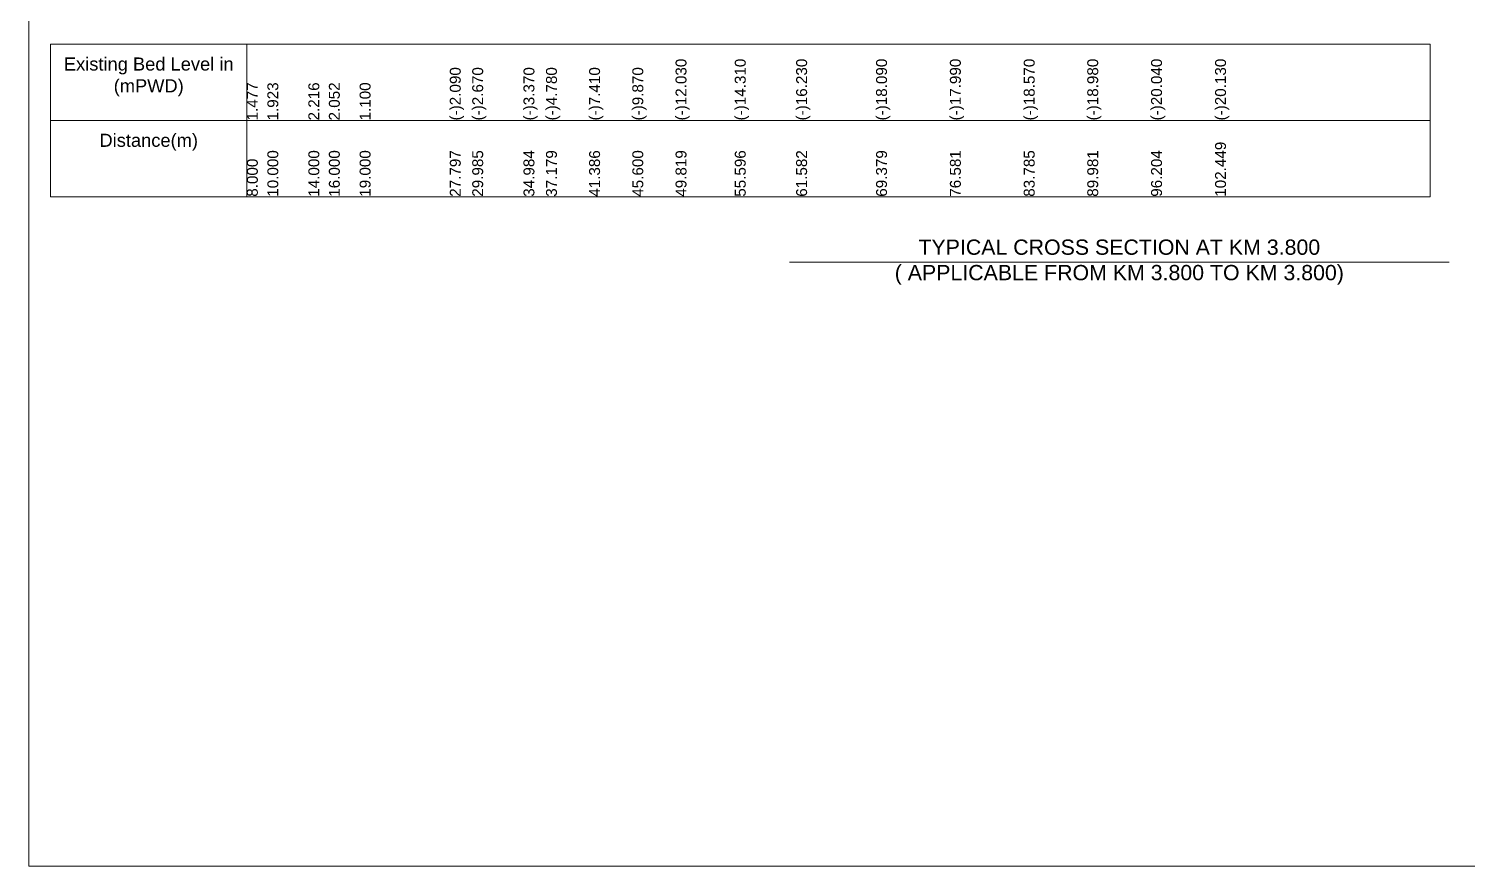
# Model space of a CAD drawing. Header units: inches. Extents: x 89000 to 845017, y -7071 to 0.
# Drawn here: x 715000 to 721595, y -7071 to -3229 of the extents above; entities that cross this region are included whole.
import ezdxf

# ---------------------------------------------------------------- set-up
doc = ezdxf.new("R2010")
doc.units = ezdxf.units.IN
doc.header["$LTSCALE"] = 7
doc.header["$MEASUREMENT"] = 0
for name, color, linetype, lineweight in [('Cross section Data Border', 7, 'Continuous', 9), ('Cross Section Labels', 7, 'Continuous', 9), ('Long Section Labels', 7, 'Continuous', 9)]:
    doc.layers.add(name, color=color, linetype=linetype, lineweight=lineweight)
doc.styles.get("Standard").update_dxf_attribs({"font": 'arial.ttf'})

msp = doc.modelspace()

# ---------------------------------------------------------------- linework, layer by layer
at = {"layer": 'Cross section Data Border'}
msp.add_lwpolyline([(715100, -3300), (721425.30799, -3300), (721425.30799, -4000), (715100, -4000)], close=True, dxfattribs=at)
for points in [[(716000, -3300), (716000, -4000)], [(715100, -3650), (721425.30799, -3650)]]:
    msp.add_lwpolyline(points, dxfattribs=at)
at = {"layer": 'Cross Section Labels'}
msp.add_lwpolyline([(715000, 0), (725000, 0), (725000, -7071), (715000, -7071)], close=True, dxfattribs=at)
msp.add_lwpolyline([(718488, -4300), (720000, -4300), (721512, -4300)], dxfattribs=at)

# ---------------------------------------------------------------- texts
at = {"layer": 'Cross section Data Border', "char_height": 60, "width": 800, "attachment_point": 5}
for s, insert in [('Existing Bed Level in (mPWD)', (715550, -3450)), ('Distance(m)', (715550, -3750))]:
    msp.add_mtext(s, dxfattribs=dict(at, insert=insert))
at = {"layer": 'Cross Section Labels', "insert": (720000, -4300), "char_height": 70, "attachment_point": 5}
msp.add_mtext('TYPICAL CROSS SECTION AT KM 3.800^J( APPLICABLE FROM KM 3.800 TO KM 3.800)', dxfattribs=at)
at = {"layer": 'Long Section Labels', "char_height": 50, "attachment_point": 1, "rotation": 90}
for s, insert in [('(-)2.090', (716930.44348, -3650)), ('(-)2.670', (717033.2874, -3650)), ('(-)3.370', (717268.2484, -3650)), ('(-)4.780', (717371.43732, -3650)), ('(-)7.410', (717569.16896, -3650)), ('(-)9.870', (717767.21054, -3650)), ('(-)12.030', (717965.4834, -3650)), ('(-)14.310', (718237.03138, -3650)), ('(-)16.230', (718518.35645, -3650)), ('(-)18.090', (718884.82941, -3650)), ('(-)17.990', (719223.32864, -3650)), ('(-)18.570', (719561.90057, -3650)), ('(-)18.980', (719853.10542, -3650)), ('(-)20.040', (720145.58628, -3650)), ('(-)20.130', (720439.11062, -3650)), ('1.477', (716000, -3650)), ('1.923', (716093.99859, -3650)), ('2.216', (716281.99577, -3650)), ('2.052', (716375.99436, -3650)), ('1.100', (716516.99224, -3650)), ('102.449', (720439.11062, -4000)), ('10.000', (716093.99859, -4000)), ('14.000', (716281.99577, -4000)), ('16.000', (716375.99436, -4000)), ('19.000', (716516.99224, -4000)), ('27.797', (716930.44348, -4000)), ('29.985', (717033.2874, -4000)), ('34.984', (717268.2484, -4000)), ('37.179', (717371.43732, -4000)), ('41.386', (717569.16896, -4000)), ('45.600', (717767.21054, -4000)), ('49.819', (717965.4834, -4000)), ('55.596', (718237.03138, -4000)), ('61.582', (718518.35645, -4000)), ('69.379', (718884.82941, -4000)), ('76.581', (719223.32864, -4000)), ('83.785', (719561.90057, -4000)), ('89.981', (719853.10542, -4000)), ('96.204', (720145.58628, -4000)), ('8.000', (716000, -4000))]:
    msp.add_mtext(s, dxfattribs=dict(at, insert=insert))

doc.saveas('drawing.dxf')
